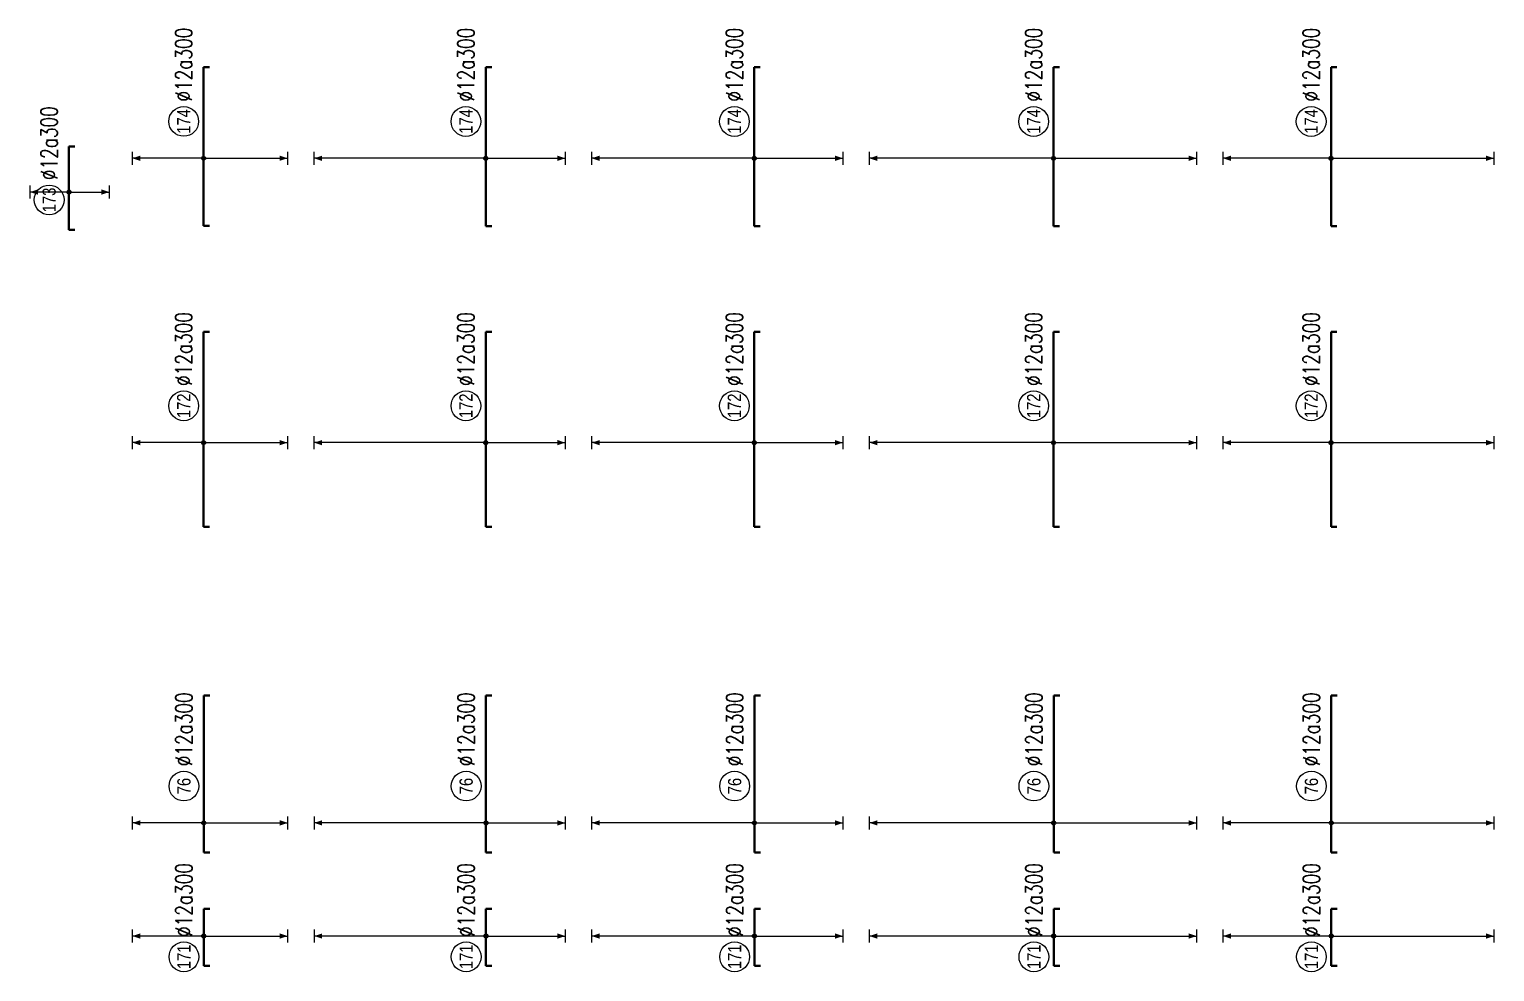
# Model space of a CAD drawing. Header units: millimetres. Extents: x -247377 to 927516, y -864259 to 155594.
# Drawn here: x 4599 to 48939, y -366150 to -337652 of the extents above; entities that cross this region are included whole.
import ezdxf
from ezdxf.enums import TextEntityAlignment as Align

# ---------------------------------------------------------------- set-up
doc = ezdxf.new("R2010")
doc.units = ezdxf.units.MM
doc.header["$MEASUREMENT"] = 0
for name, color, linetype, lineweight in [('NDC_S_DIM', 1, 'Continuous', 15), ('NDC_S_REBAR', 4, 'Continuous', 35), ('NDC_S_VN TEXT', 7, 'Continuous', 20)]:
    doc.layers.add(name, color=color, linetype=linetype, lineweight=lineweight)
doc.styles.add('ARIAL', font='arial.ttf', dxfattribs={"width": 0.8})
doc.styles.add('NDC_EN TXT', font='romans.shx', dxfattribs={"width": 0.8})

# ---------------------------------------------------------------- blocks, each defined once
blk = doc.blocks.new('*U250')
h = blk.add_hatch(color=6)
edge = h.paths.add_edge_path()
edge.add_arc((-2.99, 0), 0.3, 0, 360)
at = {"layer": 'NDC_S_DIM', "color": 8}
for q in [(-2.99, 10.79), (-2.99, -12.71)]:
    blk.add_line((-2.99, 0), q, dxfattribs=at)
for points in [[(-3.99, 10.79, 0.2, 0.2, 0), (-1.99, 10.79, 0, 0, 0)], [(-3.99, -12.71, 0.2, 0.2, 0), (-1.99, -12.71, 0, 0, 0)]]:
    blk.add_lwpolyline(points, format="xyseb", dxfattribs=at)
at = {"layer": 'NDC_S_DIM'}
blk.add_circle((2.58, 3), 2.25, dxfattribs=at)
at = {"layer": 'NDC_S_DIM', "color": 6}
blk.add_circle((-2.99, 0), 0.3, dxfattribs=at)
at = {"layer": 'NDC_S_DIM', "color": 8}
for points in [[(-3.39, 9.59), (-2.99, 10.79), (-2.59, 9.59)], [(-3.39, -11.51), (-2.99, -12.71), (-2.59, -11.51)]]:
    blk.add_solid(points, dxfattribs=at)
at = {"layer": 'NDC_S_REBAR'}
for p, q in [((0, 0), (-7.48, 0)), ((-7.48, 0), (-7.48, -0.9)), ((0, 0), (16.27, 0)), ((16.27, 0), (16.27, -0.9)), ((-7.48, -0.9), (-7.48, -0.9)), ((16.27, -0.9), (16.27, -0.9))]:
    blk.add_line(p, q, dxfattribs=at)
at = {"layer": 'NDC_S_VN TEXT', "style": 'ARIAL', "width": 0.8}
blk.add_attdef('KHT', text='', height=2, dxfattribs=at).set_placement((2.58, 3), align=Align.MIDDLE_CENTER)
at = {"layer": 'NDC_S_VN TEXT', "color": 3, "style": 'NDC_EN TXT', "width": 0.75}
blk.add_attdef('DKT', (5.58, 1.75), '', height=2.5, dxfattribs=at)
blk = doc.blocks.new('*U251')
h = blk.add_hatch(color=6)
edge = h.paths.add_edge_path()
edge.add_arc((-2.99, 0), 0.3, 0, 360)
at = {"layer": 'NDC_S_DIM', "color": 8}
for q in [(-2.99, 10.79), (-2.99, -12.71)]:
    blk.add_line((-2.99, 0), q, dxfattribs=at)
for points in [[(-3.99, 10.79, 0.2, 0.2, 0), (-1.99, 10.79, 0, 0, 0)], [(-3.99, -12.71, 0.2, 0.2, 0), (-1.99, -12.71, 0, 0, 0)]]:
    blk.add_lwpolyline(points, format="xyseb", dxfattribs=at)
at = {"layer": 'NDC_S_DIM'}
blk.add_circle((-6.13, 3), 2.25, dxfattribs=at)
at = {"layer": 'NDC_S_DIM', "color": 6}
blk.add_circle((-2.99, 0), 0.3, dxfattribs=at)
at = {"layer": 'NDC_S_DIM', "color": 8}
for points in [[(-3.39, 9.59), (-2.99, 10.79), (-2.59, 9.59)], [(-3.39, -11.51), (-2.99, -12.71), (-2.59, -11.51)]]:
    blk.add_solid(points, dxfattribs=at)
at = {"layer": 'NDC_S_REBAR'}
for p, q in [((0, 0), (-7.48, 0)), ((-7.48, 0), (-7.48, -0.9)), ((0, 0), (1.13, 0)), ((1.13, 0), (1.13, -0.9)), ((-7.48, -0.9), (-7.48, -0.9)), ((1.13, -0.9), (1.13, -0.9))]:
    blk.add_line(p, q, dxfattribs=at)
at = {"layer": 'NDC_S_VN TEXT', "style": 'ARIAL', "width": 0.8}
blk.add_attdef('KHT', text='', height=2, dxfattribs=at).set_placement((-6.13, 3), align=Align.MIDDLE_CENTER)
at = {"layer": 'NDC_S_VN TEXT', "color": 3, "style": 'NDC_EN TXT', "width": 0.75}
blk.add_attdef('DKT', (-3.13, 1.75), '', height=2.5, dxfattribs=at)
blk = doc.blocks.new('*U252')
h = blk.add_hatch(color=6)
edge = h.paths.add_edge_path()
edge.add_arc((-2.99, 0), 0.3, 0, 360)
at = {"layer": 'NDC_S_DIM', "color": 8}
for q in [(-2.99, 10.76), (-2.99, -12.71)]:
    blk.add_line((-2.99, 0), q, dxfattribs=at)
for points in [[(-3.99, 10.76, 0.2, 0.2, 0), (-1.99, 10.76, 0, 0, 0)], [(-3.99, -12.71, 0.2, 0.2, 0), (-1.99, -12.71, 0, 0, 0)]]:
    blk.add_lwpolyline(points, format="xyseb", dxfattribs=at)
at = {"layer": 'NDC_S_DIM'}
blk.add_circle((2.58, 3), 2.25, dxfattribs=at)
at = {"layer": 'NDC_S_DIM', "color": 6}
blk.add_circle((-2.99, 0), 0.3, dxfattribs=at)
at = {"layer": 'NDC_S_DIM', "color": 8}
for points in [[(-3.39, 9.56), (-2.99, 10.76), (-2.59, 9.56)], [(-3.39, -11.51), (-2.99, -12.71), (-2.59, -11.51)]]:
    blk.add_solid(points, dxfattribs=at)
at = {"layer": 'NDC_S_REBAR'}
for p, q in [((0, 0), (-15.73, 0)), ((-15.73, 0), (-15.73, -0.9)), ((0, 0), (13.77, 0)), ((13.77, 0), (13.77, -0.9)), ((-15.73, -0.9), (-15.73, -0.9)), ((13.77, -0.9), (13.77, -0.9))]:
    blk.add_line(p, q, dxfattribs=at)
at = {"layer": 'NDC_S_VN TEXT', "style": 'ARIAL', "width": 0.8}
blk.add_attdef('KHT', text='', height=2, dxfattribs=at).set_placement((2.58, 3), align=Align.MIDDLE_CENTER)
at = {"layer": 'NDC_S_VN TEXT', "color": 3, "style": 'NDC_EN TXT', "width": 0.75}
blk.add_attdef('DKT', (5.58, 1.75), '', height=2.5, dxfattribs=at)
blk = doc.blocks.new('*U253')
h = blk.add_hatch(color=6)
edge = h.paths.add_edge_path()
edge.add_arc((-2.99, 0), 0.3, 0, 360)
at = {"layer": 'NDC_S_DIM', "color": 8}
for q in [(-2.99, 10.76), (-2.99, -12.71)]:
    blk.add_line((-2.99, 0), q, dxfattribs=at)
for points in [[(-3.99, 10.76, 0.2, 0.2, 0), (-1.99, 10.76, 0, 0, 0)], [(-3.99, -12.71, 0.2, 0.2, 0), (-1.99, -12.71, 0, 0, 0)]]:
    blk.add_lwpolyline(points, format="xyseb", dxfattribs=at)
at = {"layer": 'NDC_S_DIM'}
blk.add_circle((2.58, 3), 2.25, dxfattribs=at)
at = {"layer": 'NDC_S_DIM', "color": 6}
blk.add_circle((-2.99, 0), 0.3, dxfattribs=at)
at = {"layer": 'NDC_S_DIM', "color": 8}
for points in [[(-3.39, 9.56), (-2.99, 10.76), (-2.59, 9.56)], [(-3.39, -11.51), (-2.99, -12.71), (-2.59, -11.51)]]:
    blk.add_solid(points, dxfattribs=at)
at = {"layer": 'NDC_S_REBAR'}
for p, q in [((0, 0), (-13.23, 0)), ((-13.23, 0), (-13.23, -0.9)), ((0, 0), (10.77, 0)), ((10.77, 0), (10.77, -0.9)), ((-13.23, -0.9), (-13.23, -0.9)), ((10.77, -0.9), (10.77, -0.9))]:
    blk.add_line(p, q, dxfattribs=at)
at = {"layer": 'NDC_S_VN TEXT', "style": 'ARIAL', "width": 0.8}
blk.add_attdef('KHT', text='', height=2, dxfattribs=at).set_placement((2.58, 3), align=Align.MIDDLE_CENTER)
at = {"layer": 'NDC_S_VN TEXT', "color": 3, "style": 'NDC_EN TXT', "width": 0.75}
blk.add_attdef('DKT', (5.58, 1.75), '', height=2.5, dxfattribs=at)
blk = doc.blocks.new('*U262')
h = blk.add_hatch(color=6)
edge = h.paths.add_edge_path()
edge.add_arc((-2.99, 0), 0.3, 0, 360)
at = {"layer": 'NDC_S_DIM', "color": 8}
for q in [(-2.99, 25.99), (-2.99, -12.01)]:
    blk.add_line((-2.99, 0), q, dxfattribs=at)
for points in [[(-3.99, 25.99, 0.2, 0.2, 0), (-1.99, 25.99, 0, 0, 0)], [(-3.99, -12.01, 0.2, 0.2, 0), (-1.99, -12.01, 0, 0, 0)]]:
    blk.add_lwpolyline(points, format="xyseb", dxfattribs=at)
at = {"layer": 'NDC_S_DIM'}
blk.add_circle((2.58, 3), 2.25, dxfattribs=at)
at = {"layer": 'NDC_S_DIM', "color": 6}
blk.add_circle((-2.99, 0), 0.3, dxfattribs=at)
at = {"layer": 'NDC_S_DIM', "color": 8}
for points in [[(-3.39, 24.79), (-2.99, 25.99), (-2.59, 24.79)], [(-3.39, -10.81), (-2.99, -12.01), (-2.59, -10.81)]]:
    blk.add_solid(points, dxfattribs=at)
at = {"layer": 'NDC_S_REBAR'}
for p, q in [((0, 0), (-7.48, 0)), ((-7.48, 0), (-7.48, -0.9)), ((0, 0), (16.27, 0)), ((16.27, 0), (16.27, -0.9)), ((-7.48, -0.9), (-7.48, -0.9)), ((16.27, -0.9), (16.27, -0.9))]:
    blk.add_line(p, q, dxfattribs=at)
at = {"layer": 'NDC_S_VN TEXT', "style": 'ARIAL', "width": 0.8}
blk.add_attdef('KHT', text='', height=2, dxfattribs=at).set_placement((2.58, 3), align=Align.MIDDLE_CENTER)
at = {"layer": 'NDC_S_VN TEXT', "color": 3, "style": 'NDC_EN TXT', "width": 0.75}
blk.add_attdef('DKT', (5.58, 1.75), '', height=2.5, dxfattribs=at)
blk = doc.blocks.new('*U263')
h = blk.add_hatch(color=6)
edge = h.paths.add_edge_path()
edge.add_arc((-2.99, 0), 0.3, 0, 360)
at = {"layer": 'NDC_S_DIM', "color": 8}
for q in [(-2.99, 25.99), (-2.99, -12.01)]:
    blk.add_line((-2.99, 0), q, dxfattribs=at)
for points in [[(-3.99, 25.99, 0.2, 0.2, 0), (-1.99, 25.99, 0, 0, 0)], [(-3.99, -12.01, 0.2, 0.2, 0), (-1.99, -12.01, 0, 0, 0)]]:
    blk.add_lwpolyline(points, format="xyseb", dxfattribs=at)
at = {"layer": 'NDC_S_DIM'}
blk.add_circle((-6.13, 3), 2.25, dxfattribs=at)
at = {"layer": 'NDC_S_DIM', "color": 6}
blk.add_circle((-2.99, 0), 0.3, dxfattribs=at)
at = {"layer": 'NDC_S_DIM', "color": 8}
for points in [[(-3.39, 24.79), (-2.99, 25.99), (-2.59, 24.79)], [(-3.39, -10.81), (-2.99, -12.01), (-2.59, -10.81)]]:
    blk.add_solid(points, dxfattribs=at)
at = {"layer": 'NDC_S_REBAR'}
for p, q in [((0, 0), (-7.48, 0)), ((-7.48, 0), (-7.48, -0.9)), ((0, 0), (1.13, 0)), ((1.13, 0), (1.13, -0.9)), ((-7.48, -0.9), (-7.48, -0.9)), ((1.13, -0.9), (1.13, -0.9))]:
    blk.add_line(p, q, dxfattribs=at)
at = {"layer": 'NDC_S_VN TEXT', "style": 'ARIAL', "width": 0.8}
blk.add_attdef('KHT', text='', height=2, dxfattribs=at).set_placement((-6.13, 3), align=Align.MIDDLE_CENTER)
at = {"layer": 'NDC_S_VN TEXT', "color": 3, "style": 'NDC_EN TXT', "width": 0.75}
blk.add_attdef('DKT', (-3.13, 1.75), '', height=2.5, dxfattribs=at)
blk = doc.blocks.new('*U261')
h = blk.add_hatch(color=6)
edge = h.paths.add_edge_path()
edge.add_arc((-2.99, 0), 0.3, 0, 360)
at = {"layer": 'NDC_S_DIM', "color": 8}
for q in [(-2.99, 25.96), (-2.99, -12.04)]:
    blk.add_line((-2.99, 0), q, dxfattribs=at)
for points in [[(-3.99, 25.96, 0.2, 0.2, 0), (-1.99, 25.96, 0, 0, 0)], [(-3.99, -12.04, 0.2, 0.2, 0), (-1.99, -12.04, 0, 0, 0)]]:
    blk.add_lwpolyline(points, format="xyseb", dxfattribs=at)
at = {"layer": 'NDC_S_DIM'}
blk.add_circle((2.58, 3), 2.25, dxfattribs=at)
at = {"layer": 'NDC_S_DIM', "color": 6}
blk.add_circle((-2.99, 0), 0.3, dxfattribs=at)
at = {"layer": 'NDC_S_DIM', "color": 8}
for points in [[(-3.39, 24.76), (-2.99, 25.96), (-2.59, 24.76)], [(-3.39, -10.84), (-2.99, -12.04), (-2.59, -10.84)]]:
    blk.add_solid(points, dxfattribs=at)
at = {"layer": 'NDC_S_REBAR'}
for p, q in [((0, 0), (-15.73, 0)), ((-15.73, 0), (-15.73, -0.9)), ((0, 0), (13.78, 0)), ((13.78, 0), (13.78, -0.9)), ((-15.73, -0.9), (-15.73, -0.9)), ((13.78, -0.9), (13.78, -0.9))]:
    blk.add_line(p, q, dxfattribs=at)
at = {"layer": 'NDC_S_VN TEXT', "style": 'ARIAL', "width": 0.8}
blk.add_attdef('KHT', text='', height=2, dxfattribs=at).set_placement((2.58, 3), align=Align.MIDDLE_CENTER)
at = {"layer": 'NDC_S_VN TEXT', "color": 3, "style": 'NDC_EN TXT', "width": 0.75}
blk.add_attdef('DKT', (5.58, 1.75), '', height=2.5, dxfattribs=at)
blk = doc.blocks.new('*U260')
h = blk.add_hatch(color=6)
edge = h.paths.add_edge_path()
edge.add_arc((-2.99, 0), 0.3, 0, 360)
at = {"layer": 'NDC_S_DIM', "color": 8}
for q in [(-2.99, 25.96), (-2.99, -12.04)]:
    blk.add_line((-2.99, 0), q, dxfattribs=at)
for points in [[(-3.99, 25.96, 0.2, 0.2, 0), (-1.99, 25.96, 0, 0, 0)], [(-3.99, -12.04, 0.2, 0.2, 0), (-1.99, -12.04, 0, 0, 0)]]:
    blk.add_lwpolyline(points, format="xyseb", dxfattribs=at)
at = {"layer": 'NDC_S_DIM'}
blk.add_circle((2.58, 3), 2.25, dxfattribs=at)
at = {"layer": 'NDC_S_DIM', "color": 6}
blk.add_circle((-2.99, 0), 0.3, dxfattribs=at)
at = {"layer": 'NDC_S_DIM', "color": 8}
for points in [[(-3.39, 24.76), (-2.99, 25.96), (-2.59, 24.76)], [(-3.39, -10.84), (-2.99, -12.04), (-2.59, -10.84)]]:
    blk.add_solid(points, dxfattribs=at)
at = {"layer": 'NDC_S_REBAR'}
for p, q in [((0, 0), (-13.23, 0)), ((-13.23, 0), (-13.23, -0.9)), ((0, 0), (10.77, 0)), ((10.77, 0), (10.77, -0.9)), ((-13.23, -0.9), (-13.23, -0.9)), ((10.77, -0.9), (10.77, -0.9))]:
    blk.add_line(p, q, dxfattribs=at)
at = {"layer": 'NDC_S_VN TEXT', "style": 'ARIAL', "width": 0.8}
blk.add_attdef('KHT', text='', height=2, dxfattribs=at).set_placement((2.58, 3), align=Align.MIDDLE_CENTER)
at = {"layer": 'NDC_S_VN TEXT', "color": 3, "style": 'NDC_EN TXT', "width": 0.75}
blk.add_attdef('DKT', (5.58, 1.75), '', height=2.5, dxfattribs=at)
blk = doc.blocks.new('*U265')
h = blk.add_hatch(color=6)
edge = h.paths.add_edge_path()
edge.add_arc((-2.99, 0), 0.3, 0, 360)
at = {"layer": 'NDC_S_DIM', "color": 8}
for q in [(-2.99, 24.61), (-2.99, -13.39)]:
    blk.add_line((-2.99, 0), q, dxfattribs=at)
for points in [[(-3.99, 24.61, 0.2, 0.2, 0), (-1.99, 24.61, 0, 0, 0)], [(-3.99, -13.39, 0.2, 0.2, 0), (-1.99, -13.39, 0, 0, 0)]]:
    blk.add_lwpolyline(points, format="xyseb", dxfattribs=at)
at = {"layer": 'NDC_S_DIM'}
blk.add_circle((2.58, 3), 2.25, dxfattribs=at)
at = {"layer": 'NDC_S_DIM', "color": 6}
blk.add_circle((-2.99, 0), 0.3, dxfattribs=at)
at = {"layer": 'NDC_S_DIM', "color": 8}
for points in [[(-3.39, 23.41), (-2.99, 24.61), (-2.59, 23.41)], [(-3.39, -12.19), (-2.99, -13.39), (-2.59, -12.19)]]:
    blk.add_solid(points, dxfattribs=at)
at = {"layer": 'NDC_S_REBAR'}
for p, q in [((0, 0), (-7.48, 0)), ((-7.48, 0), (-7.48, -0.9)), ((0, 0), (16.27, 0)), ((16.27, 0), (16.27, -0.9)), ((-7.48, -0.9), (-7.48, -0.9)), ((16.27, -0.9), (16.27, -0.9))]:
    blk.add_line(p, q, dxfattribs=at)
at = {"layer": 'NDC_S_VN TEXT', "style": 'ARIAL', "width": 0.8}
blk.add_attdef('KHT', text='', height=2, dxfattribs=at).set_placement((2.58, 3), align=Align.MIDDLE_CENTER)
at = {"layer": 'NDC_S_VN TEXT', "color": 3, "style": 'NDC_EN TXT', "width": 0.75}
blk.add_attdef('DKT', (5.58, 1.75), '', height=2.5, dxfattribs=at)
blk = doc.blocks.new('*U264')
h = blk.add_hatch(color=6)
edge = h.paths.add_edge_path()
edge.add_arc((-2.99, 0), 0.3, 0, 360)
at = {"layer": 'NDC_S_DIM', "color": 8}
for q in [(-2.99, 24.61), (-2.99, -13.39)]:
    blk.add_line((-2.99, 0), q, dxfattribs=at)
for points in [[(-3.99, 24.61, 0.2, 0.2, 0), (-1.99, 24.61, 0, 0, 0)], [(-3.99, -13.39, 0.2, 0.2, 0), (-1.99, -13.39, 0, 0, 0)]]:
    blk.add_lwpolyline(points, format="xyseb", dxfattribs=at)
at = {"layer": 'NDC_S_DIM'}
blk.add_circle((-6.13, 3), 2.25, dxfattribs=at)
at = {"layer": 'NDC_S_DIM', "color": 6}
blk.add_circle((-2.99, 0), 0.3, dxfattribs=at)
at = {"layer": 'NDC_S_DIM', "color": 8}
for points in [[(-3.39, 23.41), (-2.99, 24.61), (-2.59, 23.41)], [(-3.39, -12.19), (-2.99, -13.39), (-2.59, -12.19)]]:
    blk.add_solid(points, dxfattribs=at)
at = {"layer": 'NDC_S_REBAR'}
for p, q in [((0, 0), (-7.48, 0)), ((-7.48, 0), (-7.48, -0.9)), ((0, 0), (1.13, 0)), ((1.13, 0), (1.13, -0.9)), ((-7.48, -0.9), (-7.48, -0.9)), ((1.13, -0.9), (1.13, -0.9))]:
    blk.add_line(p, q, dxfattribs=at)
at = {"layer": 'NDC_S_VN TEXT', "style": 'ARIAL', "width": 0.8}
blk.add_attdef('KHT', text='', height=2, dxfattribs=at).set_placement((-6.13, 3), align=Align.MIDDLE_CENTER)
at = {"layer": 'NDC_S_VN TEXT', "color": 3, "style": 'NDC_EN TXT', "width": 0.75}
blk.add_attdef('DKT', (-3.13, 1.75), '', height=2.5, dxfattribs=at)
blk = doc.blocks.new('*U266')
h = blk.add_hatch(color=6)
edge = h.paths.add_edge_path()
edge.add_arc((-2.99, 0), 0.3, 0, 360)
at = {"layer": 'NDC_S_DIM', "color": 8}
for q in [(-2.99, 24.58), (-2.99, -13.42)]:
    blk.add_line((-2.99, 0), q, dxfattribs=at)
for points in [[(-3.99, 24.58, 0.2, 0.2, 0), (-1.99, 24.58, 0, 0, 0)], [(-3.99, -13.42, 0.2, 0.2, 0), (-1.99, -13.42, 0, 0, 0)]]:
    blk.add_lwpolyline(points, format="xyseb", dxfattribs=at)
at = {"layer": 'NDC_S_DIM'}
blk.add_circle((2.58, 3), 2.25, dxfattribs=at)
at = {"layer": 'NDC_S_DIM', "color": 6}
blk.add_circle((-2.99, 0), 0.3, dxfattribs=at)
at = {"layer": 'NDC_S_DIM', "color": 8}
for points in [[(-3.39, 23.38), (-2.99, 24.58), (-2.59, 23.38)], [(-3.39, -12.22), (-2.99, -13.42), (-2.59, -12.22)]]:
    blk.add_solid(points, dxfattribs=at)
at = {"layer": 'NDC_S_REBAR'}
for p, q in [((0, 0), (-15.73, 0)), ((-15.73, 0), (-15.73, -0.9)), ((0, 0), (13.78, 0)), ((13.78, 0), (13.78, -0.9)), ((-15.73, -0.9), (-15.73, -0.9)), ((13.78, -0.9), (13.78, -0.9))]:
    blk.add_line(p, q, dxfattribs=at)
at = {"layer": 'NDC_S_VN TEXT', "style": 'ARIAL', "width": 0.8}
blk.add_attdef('KHT', text='', height=2, dxfattribs=at).set_placement((2.58, 3), align=Align.MIDDLE_CENTER)
at = {"layer": 'NDC_S_VN TEXT', "color": 3, "style": 'NDC_EN TXT', "width": 0.75}
blk.add_attdef('DKT', (5.58, 1.75), '', height=2.5, dxfattribs=at)
blk = doc.blocks.new('*U267')
h = blk.add_hatch(color=6)
edge = h.paths.add_edge_path()
edge.add_arc((-2.99, 0), 0.3, 0, 360)
at = {"layer": 'NDC_S_DIM', "color": 8}
for q in [(-2.99, 24.58), (-2.99, -13.42)]:
    blk.add_line((-2.99, 0), q, dxfattribs=at)
for points in [[(-3.99, 24.58, 0.2, 0.2, 0), (-1.99, 24.58, 0, 0, 0)], [(-3.99, -13.42, 0.2, 0.2, 0), (-1.99, -13.42, 0, 0, 0)]]:
    blk.add_lwpolyline(points, format="xyseb", dxfattribs=at)
at = {"layer": 'NDC_S_DIM'}
blk.add_circle((2.58, 3), 2.25, dxfattribs=at)
at = {"layer": 'NDC_S_DIM', "color": 6}
blk.add_circle((-2.99, 0), 0.3, dxfattribs=at)
at = {"layer": 'NDC_S_DIM', "color": 8}
for points in [[(-3.39, 23.38), (-2.99, 24.58), (-2.59, 23.38)], [(-3.39, -12.22), (-2.99, -13.42), (-2.59, -12.22)]]:
    blk.add_solid(points, dxfattribs=at)
at = {"layer": 'NDC_S_REBAR'}
for p, q in [((0, 0), (-13.23, 0)), ((-13.23, 0), (-13.23, -0.9)), ((0, 0), (10.77, 0)), ((10.77, 0), (10.77, -0.9)), ((-13.23, -0.9), (-13.23, -0.9)), ((10.77, -0.9), (10.77, -0.9))]:
    blk.add_line(p, q, dxfattribs=at)
at = {"layer": 'NDC_S_VN TEXT', "style": 'ARIAL', "width": 0.8}
blk.add_attdef('KHT', text='', height=2, dxfattribs=at).set_placement((2.58, 3), align=Align.MIDDLE_CENTER)
at = {"layer": 'NDC_S_VN TEXT', "color": 3, "style": 'NDC_EN TXT', "width": 0.75}
blk.add_attdef('DKT', (5.58, 1.75), '', height=2.5, dxfattribs=at)
blk = doc.blocks.new('*U276')
h = blk.add_hatch(color=6)
edge = h.paths.add_edge_path()
edge.add_arc((-2.99, 0), 0.3, 0, 360)
at = {"layer": 'NDC_S_DIM', "color": 8}
for q in [(-2.99, 27.88), (-2.99, -21.62)]:
    blk.add_line((-2.99, 0), q, dxfattribs=at)
for points in [[(-3.99, 27.88, 0.2, 0.2, 0), (-1.99, 27.88, 0, 0, 0)], [(-3.99, -21.62, 0.2, 0.2, 0), (-1.99, -21.62, 0, 0, 0)]]:
    blk.add_lwpolyline(points, format="xyseb", dxfattribs=at)
at = {"layer": 'NDC_S_DIM'}
blk.add_circle((2.58, 3), 2.25, dxfattribs=at)
at = {"layer": 'NDC_S_DIM', "color": 6}
blk.add_circle((-2.99, 0), 0.3, dxfattribs=at)
at = {"layer": 'NDC_S_DIM', "color": 8}
for points in [[(-3.39, 26.68), (-2.99, 27.88), (-2.59, 26.68)], [(-3.39, -20.42), (-2.99, -21.62), (-2.59, -20.42)]]:
    blk.add_solid(points, dxfattribs=at)
at = {"layer": 'NDC_S_REBAR'}
for p, q in [((0, 0), (-7.48, 0)), ((-7.48, 0), (-7.48, -0.9)), ((0, 0), (16.27, 0)), ((16.27, 0), (16.27, -0.9)), ((-7.48, -0.9), (-7.48, -0.9)), ((16.27, -0.9), (16.27, -0.9))]:
    blk.add_line(p, q, dxfattribs=at)
at = {"layer": 'NDC_S_VN TEXT', "style": 'ARIAL', "width": 0.8}
blk.add_attdef('KHT', text='', height=2, dxfattribs=at).set_placement((2.58, 3), align=Align.MIDDLE_CENTER)
at = {"layer": 'NDC_S_VN TEXT', "color": 3, "style": 'NDC_EN TXT', "width": 0.75}
blk.add_attdef('DKT', (5.58, 1.75), '', height=2.5, dxfattribs=at)
blk = doc.blocks.new('*U277')
h = blk.add_hatch(color=6)
edge = h.paths.add_edge_path()
edge.add_arc((-2.99, 0), 0.3, 0, 360)
at = {"layer": 'NDC_S_DIM', "color": 8}
for q in [(-2.99, 27.88), (-2.99, -21.62)]:
    blk.add_line((-2.99, 0), q, dxfattribs=at)
for points in [[(-3.99, 27.88, 0.2, 0.2, 0), (-1.99, 27.88, 0, 0, 0)], [(-3.99, -21.62, 0.2, 0.2, 0), (-1.99, -21.62, 0, 0, 0)]]:
    blk.add_lwpolyline(points, format="xyseb", dxfattribs=at)
at = {"layer": 'NDC_S_DIM'}
blk.add_circle((-6.13, 3), 2.25, dxfattribs=at)
at = {"layer": 'NDC_S_DIM', "color": 6}
blk.add_circle((-2.99, 0), 0.3, dxfattribs=at)
at = {"layer": 'NDC_S_DIM', "color": 8}
for points in [[(-3.39, 26.68), (-2.99, 27.88), (-2.59, 26.68)], [(-3.39, -20.42), (-2.99, -21.62), (-2.59, -20.42)]]:
    blk.add_solid(points, dxfattribs=at)
at = {"layer": 'NDC_S_REBAR'}
for p, q in [((0, 0), (-7.48, 0)), ((-7.48, 0), (-7.48, -0.9)), ((0, 0), (1.13, 0)), ((1.13, 0), (1.13, -0.9)), ((-7.48, -0.9), (-7.48, -0.9)), ((1.13, -0.9), (1.13, -0.9))]:
    blk.add_line(p, q, dxfattribs=at)
at = {"layer": 'NDC_S_VN TEXT', "style": 'ARIAL', "width": 0.8}
blk.add_attdef('KHT', text='', height=2, dxfattribs=at).set_placement((-6.13, 3), align=Align.MIDDLE_CENTER)
at = {"layer": 'NDC_S_VN TEXT', "color": 3, "style": 'NDC_EN TXT', "width": 0.75}
blk.add_attdef('DKT', (-3.13, 1.75), '', height=2.5, dxfattribs=at)
blk = doc.blocks.new('*U275')
h = blk.add_hatch(color=6)
edge = h.paths.add_edge_path()
edge.add_arc((-2.99, 0), 0.3, 0, 360)
at = {"layer": 'NDC_S_DIM', "color": 8}
for q in [(-2.99, 27.85), (-2.99, -21.65)]:
    blk.add_line((-2.99, 0), q, dxfattribs=at)
for points in [[(-3.99, 27.85, 0.2, 0.2, 0), (-1.99, 27.85, 0, 0, 0)], [(-3.99, -21.65, 0.2, 0.2, 0), (-1.99, -21.65, 0, 0, 0)]]:
    blk.add_lwpolyline(points, format="xyseb", dxfattribs=at)
at = {"layer": 'NDC_S_DIM'}
blk.add_circle((2.58, 3), 2.25, dxfattribs=at)
at = {"layer": 'NDC_S_DIM', "color": 6}
blk.add_circle((-2.99, 0), 0.3, dxfattribs=at)
at = {"layer": 'NDC_S_DIM', "color": 8}
for points in [[(-3.39, 26.65), (-2.99, 27.85), (-2.59, 26.65)], [(-3.39, -20.45), (-2.99, -21.65), (-2.59, -20.45)]]:
    blk.add_solid(points, dxfattribs=at)
at = {"layer": 'NDC_S_REBAR'}
for p, q in [((0, 0), (-15.73, 0)), ((-15.73, 0), (-15.73, -0.9)), ((0, 0), (13.78, 0)), ((13.78, 0), (13.78, -0.9)), ((-15.73, -0.9), (-15.73, -0.9)), ((13.78, -0.9), (13.78, -0.9))]:
    blk.add_line(p, q, dxfattribs=at)
at = {"layer": 'NDC_S_VN TEXT', "style": 'ARIAL', "width": 0.8}
blk.add_attdef('KHT', text='', height=2, dxfattribs=at).set_placement((2.58, 3), align=Align.MIDDLE_CENTER)
at = {"layer": 'NDC_S_VN TEXT', "color": 3, "style": 'NDC_EN TXT', "width": 0.75}
blk.add_attdef('DKT', (5.58, 1.75), '', height=2.5, dxfattribs=at)
blk = doc.blocks.new('*U274')
h = blk.add_hatch(color=6)
edge = h.paths.add_edge_path()
edge.add_arc((-2.99, 0), 0.3, 0, 360)
at = {"layer": 'NDC_S_DIM', "color": 8}
for q in [(-2.99, 27.85), (-2.99, -21.65)]:
    blk.add_line((-2.99, 0), q, dxfattribs=at)
for points in [[(-3.99, 27.85, 0.2, 0.2, 0), (-1.99, 27.85, 0, 0, 0)], [(-3.99, -21.65, 0.2, 0.2, 0), (-1.99, -21.65, 0, 0, 0)]]:
    blk.add_lwpolyline(points, format="xyseb", dxfattribs=at)
at = {"layer": 'NDC_S_DIM'}
blk.add_circle((2.58, 3), 2.25, dxfattribs=at)
at = {"layer": 'NDC_S_DIM', "color": 6}
blk.add_circle((-2.99, 0), 0.3, dxfattribs=at)
at = {"layer": 'NDC_S_DIM', "color": 8}
for points in [[(-3.39, 26.65), (-2.99, 27.85), (-2.59, 26.65)], [(-3.39, -20.45), (-2.99, -21.65), (-2.59, -20.45)]]:
    blk.add_solid(points, dxfattribs=at)
at = {"layer": 'NDC_S_REBAR'}
for p, q in [((0, 0), (-13.23, 0)), ((-13.23, 0), (-13.23, -0.9)), ((0, 0), (10.77, 0)), ((10.77, 0), (10.77, -0.9)), ((-13.23, -0.9), (-13.23, -0.9)), ((10.77, -0.9), (10.77, -0.9))]:
    blk.add_line(p, q, dxfattribs=at)
at = {"layer": 'NDC_S_VN TEXT', "style": 'ARIAL', "width": 0.8}
blk.add_attdef('KHT', text='', height=2, dxfattribs=at).set_placement((2.58, 3), align=Align.MIDDLE_CENTER)
at = {"layer": 'NDC_S_VN TEXT', "color": 3, "style": 'NDC_EN TXT', "width": 0.75}
blk.add_attdef('DKT', (5.58, 1.75), '', height=2.5, dxfattribs=at)
blk = doc.blocks.new('*U281')
h = blk.add_hatch(color=6)
edge = h.paths.add_edge_path()
edge.add_arc((-2.99, 0), 0.3, 0, 360)
at = {"layer": 'NDC_S_DIM', "color": 8}
for q in [(-2.99, 16.37), (-2.99, -24.63)]:
    blk.add_line((-2.99, 0), q, dxfattribs=at)
for points in [[(-3.99, 16.37, 0.2, 0.2, 0), (-1.99, 16.37, 0, 0, 0)], [(-3.99, -24.63, 0.2, 0.2, 0), (-1.99, -24.63, 0, 0, 0)]]:
    blk.add_lwpolyline(points, format="xyseb", dxfattribs=at)
at = {"layer": 'NDC_S_DIM'}
blk.add_circle((2.58, 3), 2.25, dxfattribs=at)
at = {"layer": 'NDC_S_DIM', "color": 6}
blk.add_circle((-2.99, 0), 0.3, dxfattribs=at)
at = {"layer": 'NDC_S_DIM', "color": 8}
for points in [[(-3.39, 15.17), (-2.99, 16.37), (-2.59, 15.17)], [(-3.39, -23.43), (-2.99, -24.63), (-2.59, -23.43)]]:
    blk.add_solid(points, dxfattribs=at)
at = {"layer": 'NDC_S_REBAR'}
for p, q in [((0, 0), (-7.48, 0)), ((-7.48, 0), (-7.48, -0.9)), ((0, 0), (16.27, 0)), ((16.27, 0), (16.27, -0.9)), ((-7.48, -0.9), (-7.48, -0.9)), ((16.27, -0.9), (16.27, -0.9))]:
    blk.add_line(p, q, dxfattribs=at)
at = {"layer": 'NDC_S_VN TEXT', "style": 'ARIAL', "width": 0.8}
blk.add_attdef('KHT', text='', height=2, dxfattribs=at).set_placement((2.58, 3), align=Align.MIDDLE_CENTER)
at = {"layer": 'NDC_S_VN TEXT', "color": 3, "style": 'NDC_EN TXT', "width": 0.75}
blk.add_attdef('DKT', (5.58, 1.75), '', height=2.5, dxfattribs=at)
blk = doc.blocks.new('*U280')
h = blk.add_hatch(color=6)
edge = h.paths.add_edge_path()
edge.add_arc((-2.99, 0), 0.3, 0, 360)
at = {"layer": 'NDC_S_DIM', "color": 8}
for q in [(-2.99, 16.37), (-2.99, -24.63)]:
    blk.add_line((-2.99, 0), q, dxfattribs=at)
for points in [[(-3.99, 16.37, 0.2, 0.2, 0), (-1.99, 16.37, 0, 0, 0)], [(-3.99, -24.63, 0.2, 0.2, 0), (-1.99, -24.63, 0, 0, 0)]]:
    blk.add_lwpolyline(points, format="xyseb", dxfattribs=at)
at = {"layer": 'NDC_S_DIM'}
blk.add_circle((-6.13, 3), 2.25, dxfattribs=at)
at = {"layer": 'NDC_S_DIM', "color": 6}
blk.add_circle((-2.99, 0), 0.3, dxfattribs=at)
at = {"layer": 'NDC_S_DIM', "color": 8}
for points in [[(-3.39, 15.17), (-2.99, 16.37), (-2.59, 15.17)], [(-3.39, -23.43), (-2.99, -24.63), (-2.59, -23.43)]]:
    blk.add_solid(points, dxfattribs=at)
at = {"layer": 'NDC_S_REBAR'}
for p, q in [((0, 0), (-7.48, 0)), ((-7.48, 0), (-7.48, -0.9)), ((0, 0), (1.13, 0)), ((1.13, 0), (1.13, -0.9)), ((-7.48, -0.9), (-7.48, -0.9)), ((1.13, -0.9), (1.13, -0.9))]:
    blk.add_line(p, q, dxfattribs=at)
at = {"layer": 'NDC_S_VN TEXT', "style": 'ARIAL', "width": 0.8}
blk.add_attdef('KHT', text='', height=2, dxfattribs=at).set_placement((-6.13, 3), align=Align.MIDDLE_CENTER)
at = {"layer": 'NDC_S_VN TEXT', "color": 3, "style": 'NDC_EN TXT', "width": 0.75}
blk.add_attdef('DKT', (-3.13, 1.75), '', height=2.5, dxfattribs=at)
blk = doc.blocks.new('*U282')
h = blk.add_hatch(color=6)
edge = h.paths.add_edge_path()
edge.add_arc((-2.99, 0), 0.3, 0, 360)
at = {"layer": 'NDC_S_DIM', "color": 8}
for q in [(-2.99, 16.34), (-2.99, -24.66)]:
    blk.add_line((-2.99, 0), q, dxfattribs=at)
for points in [[(-3.99, 16.34, 0.2, 0.2, 0), (-1.99, 16.34, 0, 0, 0)], [(-3.99, -24.66, 0.2, 0.2, 0), (-1.99, -24.66, 0, 0, 0)]]:
    blk.add_lwpolyline(points, format="xyseb", dxfattribs=at)
at = {"layer": 'NDC_S_DIM'}
blk.add_circle((2.58, 3), 2.25, dxfattribs=at)
at = {"layer": 'NDC_S_DIM', "color": 6}
blk.add_circle((-2.99, 0), 0.3, dxfattribs=at)
at = {"layer": 'NDC_S_DIM', "color": 8}
for points in [[(-3.39, 15.14), (-2.99, 16.34), (-2.59, 15.14)], [(-3.39, -23.46), (-2.99, -24.66), (-2.59, -23.46)]]:
    blk.add_solid(points, dxfattribs=at)
at = {"layer": 'NDC_S_REBAR'}
for p, q in [((0, 0), (-15.73, 0)), ((-15.73, 0), (-15.73, -0.9)), ((0, 0), (13.78, 0)), ((13.78, 0), (13.78, -0.9)), ((-15.73, -0.9), (-15.73, -0.9)), ((13.78, -0.9), (13.78, -0.9))]:
    blk.add_line(p, q, dxfattribs=at)
at = {"layer": 'NDC_S_VN TEXT', "style": 'ARIAL', "width": 0.8}
blk.add_attdef('KHT', text='', height=2, dxfattribs=at).set_placement((2.58, 3), align=Align.MIDDLE_CENTER)
at = {"layer": 'NDC_S_VN TEXT', "color": 3, "style": 'NDC_EN TXT', "width": 0.75}
blk.add_attdef('DKT', (5.58, 1.75), '', height=2.5, dxfattribs=at)
blk = doc.blocks.new('*U283')
h = blk.add_hatch(color=6)
edge = h.paths.add_edge_path()
edge.add_arc((-2.99, 0), 0.3, 0, 360)
at = {"layer": 'NDC_S_DIM', "color": 8}
for q in [(-2.99, 16.34), (-2.99, -24.66)]:
    blk.add_line((-2.99, 0), q, dxfattribs=at)
for points in [[(-3.99, 16.34, 0.2, 0.2, 0), (-1.99, 16.34, 0, 0, 0)], [(-3.99, -24.66, 0.2, 0.2, 0), (-1.99, -24.66, 0, 0, 0)]]:
    blk.add_lwpolyline(points, format="xyseb", dxfattribs=at)
at = {"layer": 'NDC_S_DIM'}
blk.add_circle((2.58, 3), 2.25, dxfattribs=at)
at = {"layer": 'NDC_S_DIM', "color": 6}
blk.add_circle((-2.99, 0), 0.3, dxfattribs=at)
at = {"layer": 'NDC_S_DIM', "color": 8}
for points in [[(-3.39, 15.14), (-2.99, 16.34), (-2.59, 15.14)], [(-3.39, -23.46), (-2.99, -24.66), (-2.59, -23.46)]]:
    blk.add_solid(points, dxfattribs=at)
at = {"layer": 'NDC_S_REBAR'}
for p, q in [((0, 0), (-13.23, 0)), ((-13.23, 0), (-13.23, -0.9)), ((0, 0), (10.77, 0)), ((10.77, 0), (10.77, -0.9)), ((-13.23, -0.9), (-13.23, -0.9)), ((10.77, -0.9), (10.77, -0.9))]:
    blk.add_line(p, q, dxfattribs=at)
at = {"layer": 'NDC_S_VN TEXT', "style": 'ARIAL', "width": 0.8}
blk.add_attdef('KHT', text='', height=2, dxfattribs=at).set_placement((2.58, 3), align=Align.MIDDLE_CENTER)
at = {"layer": 'NDC_S_VN TEXT', "color": 3, "style": 'NDC_EN TXT', "width": 0.75}
blk.add_attdef('DKT', (5.58, 1.75), '', height=2.5, dxfattribs=at)
blk = doc.blocks.new('*U880')
h = blk.add_hatch(color=6)
edge = h.paths.add_edge_path()
edge.add_arc((-2.99, 0), 0.3, 0, 360)
at = {"layer": 'NDC_S_DIM', "color": 8}
for q in [(-2.99, 5.9), (-2.99, -6.1)]:
    blk.add_line((-2.99, 0), q, dxfattribs=at)
for points in [[(-3.99, 5.9, 0.2, 0.2, 0), (-1.99, 5.9, 0, 0, 0)], [(-3.99, -6.1, 0.2, 0.2, 0), (-1.99, -6.1, 0, 0, 0)]]:
    blk.add_lwpolyline(points, format="xyseb", dxfattribs=at)
at = {"layer": 'NDC_S_DIM'}
blk.add_circle((-4.18, 3), 2.25, dxfattribs=at)
at = {"layer": 'NDC_S_DIM', "color": 6}
blk.add_circle((-2.99, 0), 0.3, dxfattribs=at)
at = {"layer": 'NDC_S_DIM', "color": 8}
for points in [[(-3.39, 4.7), (-2.99, 5.9), (-2.59, 4.7)], [(-3.39, -4.9), (-2.99, -6.1), (-2.59, -4.9)]]:
    blk.add_solid(points, dxfattribs=at)
at = {"layer": 'NDC_S_REBAR'}
for p, q in [((0, 0), (-8.72, 0)), ((-8.72, 0), (-8.72, -0.9)), ((0, 0), (3.88, 0)), ((3.88, 0), (3.88, -0.9)), ((-8.72, -0.9), (-8.72, -0.9)), ((3.88, -0.9), (3.88, -0.9))]:
    blk.add_line(p, q, dxfattribs=at)
at = {"layer": 'NDC_S_VN TEXT', "style": 'ARIAL', "width": 0.8}
blk.add_attdef('KHT', text='', height=2, dxfattribs=at).set_placement((-4.18, 3), align=Align.MIDDLE_CENTER)
at = {"layer": 'NDC_S_VN TEXT', "color": 3, "style": 'NDC_EN TXT', "width": 0.75}
blk.add_attdef('DKT', (-1.18, 1.75), '', height=2.5, dxfattribs=at)

msp = doc.modelspace()

# ---------------------------------------------------------------- block references
at = {"xscale": 200, "yscale": 200, "zscale": 200, "rotation": 90}
for name, p, values in [('*U253', (9870.4, -340953.2), {'KHT': '174', 'DKT': '%%C12a300'}), ('*U260', (18409.9, -340954.2), {'KHT': '174', 'DKT': '%%C12a300'}), ('*U267', (26533.9, -340954.2), {'KHT': '174', 'DKT': '%%C12a300'}), ('*U274', (35589, -340954.2), {'KHT': '174', 'DKT': '%%C12a300'}), ('*U283', (43986.2, -340954.2), {'KHT': '174', 'DKT': '%%C12a300'}), ('*U880', (5798.9, -341976.3), {'KHT': '173', 'DKT': '%%C12a300'}), ('*U252', (9870.4, -349552.9), {'KHT': '172', 'DKT': '%%C12a300'}), ('*U261', (18409.9, -349553.9), {'KHT': '172', 'DKT': '%%C12a300'}), ('*U266', (26533.9, -349553.9), {'KHT': '172', 'DKT': '%%C12a300'}), ('*U275', (35589, -349553.9), {'KHT': '172', 'DKT': '%%C12a300'}), ('*U282', (43986.2, -349553.9), {'KHT': '172', 'DKT': '%%C12a300'}), ('*U250', (9877.2, -361052.9), {'KHT': '76', 'DKT': '%%C12a300'}), ('*U262', (18416.7, -361052.9), {'KHT': '76', 'DKT': '%%C12a300'}), ('*U265', (26540.7, -361052.9), {'KHT': '76', 'DKT': '%%C12a300'}), ('*U276', (35595.8, -361052.9), {'KHT': '76', 'DKT': '%%C12a300'}), ('*U281', (43993, -361052.9), {'KHT': '76', 'DKT': '%%C12a300'}), ('*U251', (9877.2, -364474.4), {'KHT': '171', 'DKT': '%%C12a300'}), ('*U263', (18416.7, -364474.4), {'KHT': '171', 'DKT': '%%C12a300'}), ('*U264', (26540.7, -364474.4), {'KHT': '171', 'DKT': '%%C12a300'}), ('*U277', (35595.8, -364474.4), {'KHT': '171', 'DKT': '%%C12a300'}), ('*U280', (43993, -364474.4), {'KHT': '171', 'DKT': '%%C12a300'})]:
    msp.add_blockref(name, p, dxfattribs=at).add_auto_attribs(values)

doc.saveas('drawing.dxf')
